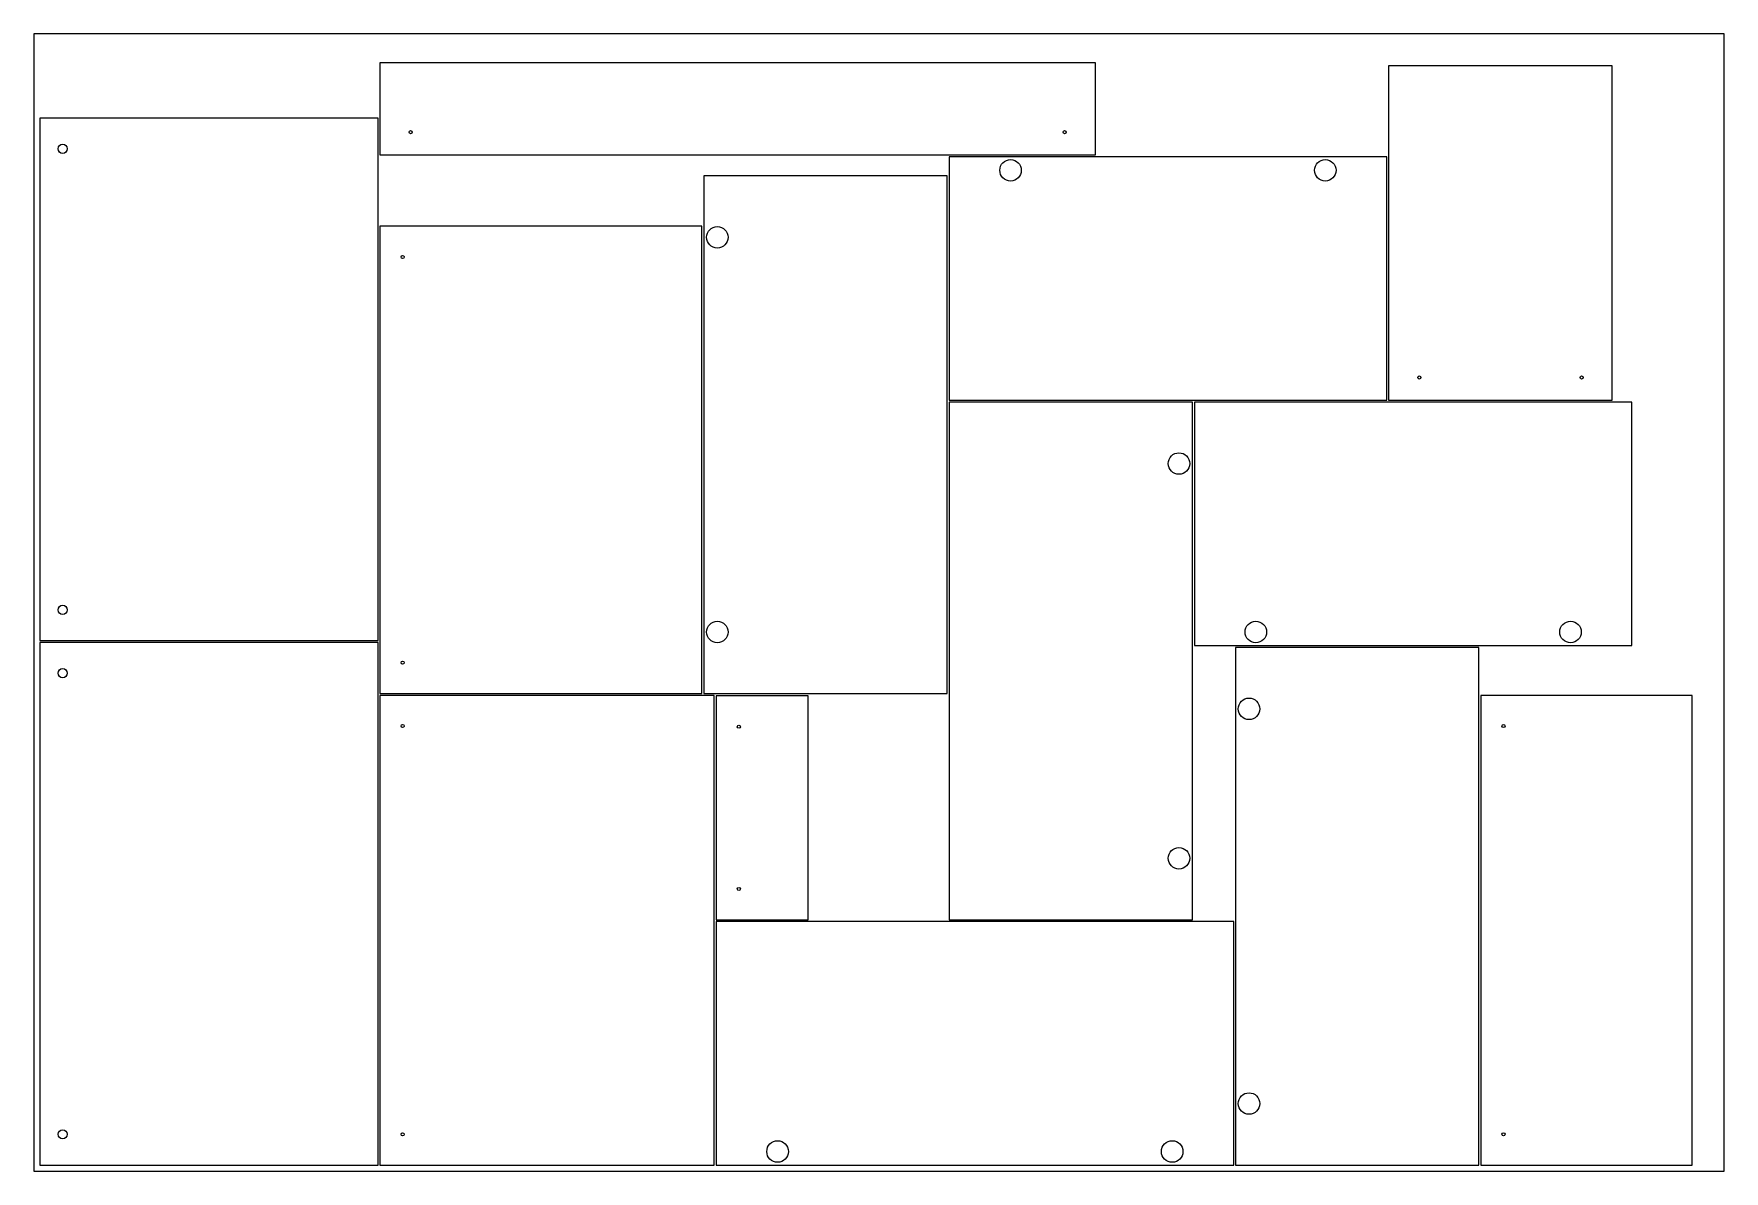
# Model space of a CAD drawing. Extents: x 0 to 2750, y 0 to 1850.
import ezdxf

# ---------------------------------------------------------------- set-up
doc = ezdxf.new("R2010")
doc.units = 0
for name, color, linetype in [('CHAPA', 7, 'CONTINUOUS'), ('FUROS', 7, 'CONTINUOUS'), ('PECAS', 7, 'CONTINUOUS')]:
    doc.layers.add(name, color=color, linetype=linetype)

msp = doc.modelspace()

# ---------------------------------------------------------------- linework, layer by layer
at = {"layer": 'CHAPA'}
for p, q in [((2750, 1850), (0, 1850)), ((0, 1850), (0, 0)), ((2750, 0), (2750, 1850)), ((0, 0), (2750, 0))]:
    msp.add_line(p, q, dxfattribs=at)
at = {"layer": 'FUROS'}
for centre, radius in [((613, 1690), 2.5), ((1677, 1690), 2.5), ((47, 1663), 7.5), ((1589, 1628), 17.5), ((2101, 1628), 17.5), ((1112, 1519), 17.5), ((600, 1487), 2.5), ((2254, 1291), 2.5), ((2518, 1291), 2.5), ((1863, 1151), 17.5), ((47, 913), 7.5), ((1112, 877), 17.5), ((1988, 877), 17.5), ((2500, 877), 17.5), ((600, 827), 2.5), ((47, 810), 7.5), ((1977, 752), 17.5), ((600, 724), 2.5), ((1147, 723), 2.5), ((2391, 724), 2.5), ((1863, 509), 17.5), ((1147, 459), 2.5), ((1977, 110), 17.5), ((47, 60), 7.5), ((600, 60), 2.5), ((2391, 60), 2.5), ((1210, 32), 17.5), ((1852, 32), 17.5)]:
    msp.add_circle(centre, radius, dxfattribs=at)
at = {"layer": 'PECAS'}
for p, q in [((1727, 1803), (563, 1803)), ((563, 1803), (563, 1653)), ((1727, 1653), (1727, 1803)), ((2568, 1798), (2204, 1798)), ((2204, 1798), (2204, 1254)), ((2568, 1254), (2568, 1798)), ((560, 1713), (10, 1713)), ((10, 1713), (10, 863)), ((560, 863), (560, 1713)), ((563, 1653), (1727, 1653)), ((2201, 1650), (1489, 1650)), ((1489, 1650), (1489, 1254)), ((2201, 1254), (2201, 1650)), ((1486, 1619), (1090, 1619)), ((1090, 1619), (1090, 777)), ((1486, 777), (1486, 1619)), ((1087, 1537), (563, 1537)), ((563, 1537), (563, 777)), ((1087, 777), (1087, 1537)), ((1489, 1254), (2201, 1254)), ((1885, 1251), (1489, 1251)), ((1489, 1251), (1489, 409)), ((1885, 409), (1885, 1251)), ((2600, 1251), (1888, 1251)), ((1888, 1251), (1888, 855)), ((2204, 1254), (2568, 1254)), ((2600, 855), (2600, 1251)), ((10, 863), (560, 863)), ((560, 860), (10, 860)), ((10, 860), (10, 10)), ((560, 10), (560, 860)), ((1888, 855), (2600, 855)), ((2351, 852), (1955, 852)), ((1955, 852), (1955, 10)), ((2351, 10), (2351, 852)), ((563, 777), (1087, 777)), ((1107, 774), (563, 774)), ((563, 774), (563, 10)), ((1090, 777), (1486, 777)), ((1107, 10), (1107, 774)), ((1260, 773), (1110, 773)), ((1110, 773), (1110, 409)), ((1260, 409), (1260, 773)), ((2698, 774), (2354, 774)), ((2354, 774), (2354, 10)), ((2698, 10), (2698, 774)), ((1110, 409), (1260, 409)), ((1952, 406), (1110, 406)), ((1110, 406), (1110, 10)), ((1489, 409), (1885, 409)), ((1952, 10), (1952, 406)), ((10, 10), (560, 10)), ((563, 10), (1107, 10)), ((1110, 10), (1952, 10)), ((1955, 10), (2351, 10)), ((2354, 10), (2698, 10))]:
    msp.add_line(p, q, dxfattribs=at)

doc.saveas('drawing.dxf')
